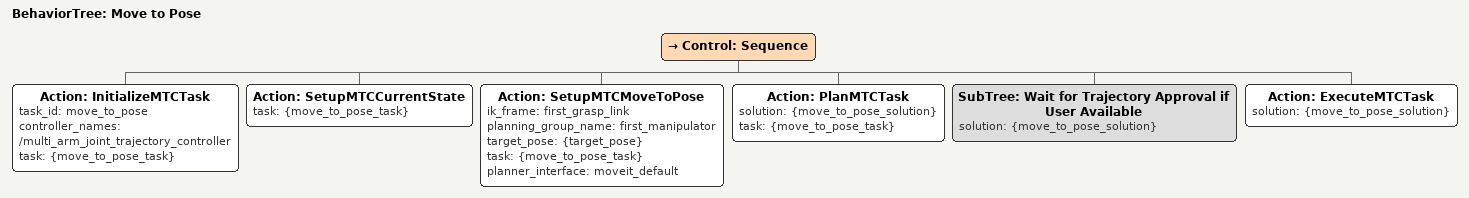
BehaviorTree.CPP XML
<?xml version='1.0' encoding='UTF-8'?>
<root BTCPP_format="4" main_tree_to_execute="Move to Pose">
  <BehaviorTree ID="Move to Pose" _description="Uses inverse kinematics to move the robot to a set gripper position">
      <Control ID="Sequence">
        <Action ID="InitializeMTCTask" task_id="move_to_pose" controller_names="/multi_arm_joint_trajectory_controller" task="{move_to_pose_task}"/>
        <Action ID="SetupMTCCurrentState" task="{move_to_pose_task}"/>
        <Action ID="SetupMTCMoveToPose" ik_frame="first_grasp_link" planning_group_name="first_manipulator" target_pose="{target_pose}" task="{move_to_pose_task}" planner_interface="moveit_default"/>
        <Action ID="PlanMTCTask" solution="{move_to_pose_solution}" task="{move_to_pose_task}"/>
        <SubTree ID="Wait for Trajectory Approval if User Available" solution="{move_to_pose_solution}"/>
        <Action ID="ExecuteMTCTask" solution="{move_to_pose_solution}"/>
    </Control>
  </BehaviorTree>
</root>
